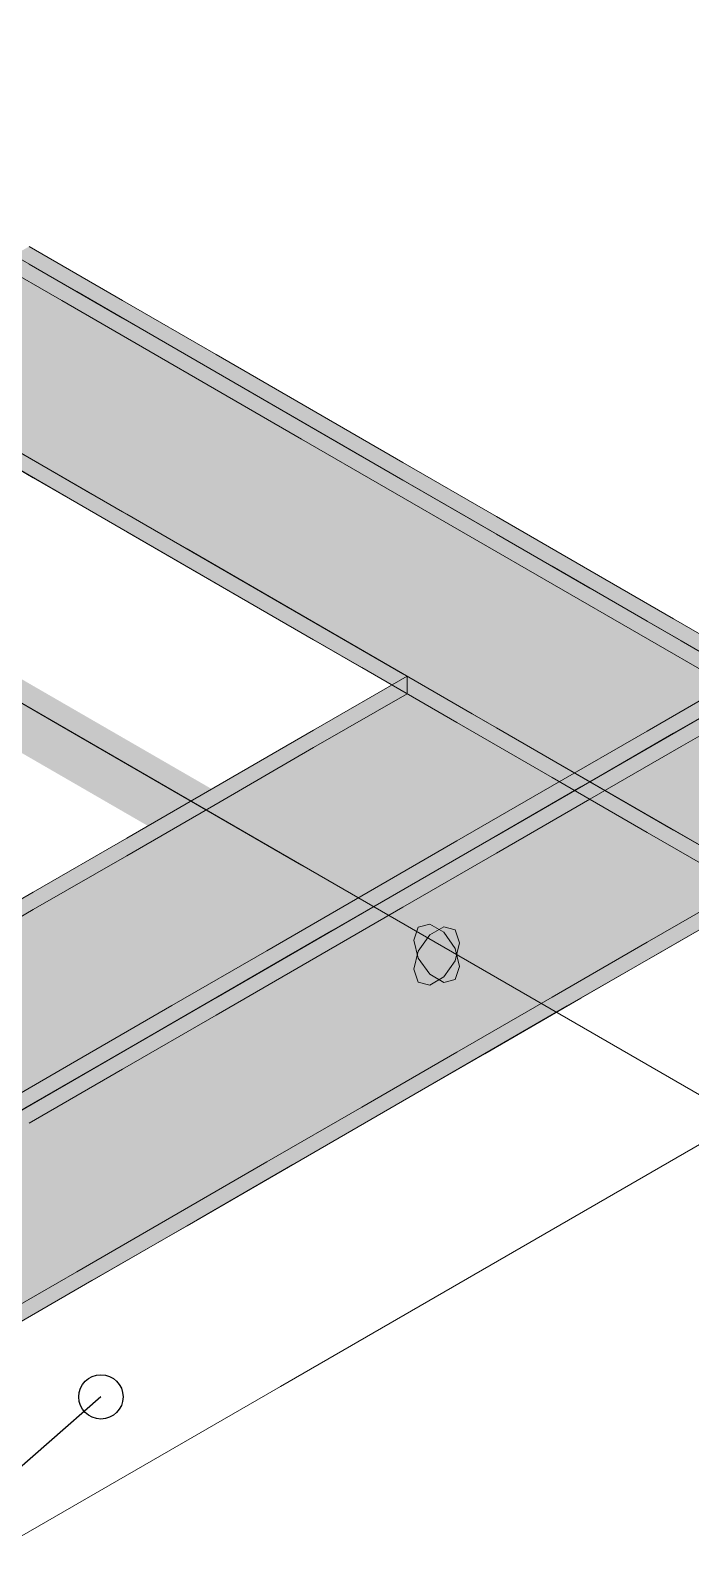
# Model space of a CAD drawing. Header units: metres. Extents: x 349021 to 349543, y 9281040 to 9281959.
# Drawn here: x 349208.185 to 349208.423, y 9281041.775 to 9281042.32 of the extents above; entities that cross this region are included whole.
import ezdxf

# ---------------------------------------------------------------- set-up
doc = ezdxf.new("R2010")
doc.units = ezdxf.units.M
doc.header["$LTSCALE"] = 0.25
doc.layers.add('ISO-3D', color=7, linetype='CONTINUOUS', lineweight=13)
doc.layers.add('ISO-3D-ARISTAS', color=250, linetype='CONTINUOUS', lineweight=13)
doc.layers.add('LLAMADAS-NUM', color=30, linetype='CONTINUOUS', lineweight=25, true_color=0xc05014)

msp = doc.modelspace()

# ---------------------------------------------------------------- linework, layer by layer
at = {"layer": 'ISO-3D', "true_color": 0x262a30}
for points in [[(349208.20157, 9281042.18742), (349208.16726, 9281042.20723), (349208.20157, 9281042.22552), (349208.16726, 9281042.24533)], [(349208.21812, 9281042.21596), (349208.18439, 9281042.23544), (349208.21812, 9281042.22231), (349208.18439, 9281042.24179)], [(349208.21812, 9281042.18104), (349208.18439, 9281042.20051), (349208.21812, 9281042.21596), (349208.18439, 9281042.23544)], [(349208.23589, 9281042.1676), (349208.20157, 9281042.18742), (349208.23589, 9281042.2057), (349208.20157, 9281042.22552)], [(349208.25186, 9281042.19648), (349208.21812, 9281042.21596), (349208.25186, 9281042.20283), (349208.21812, 9281042.22231)], [(349208.25186, 9281042.16156), (349208.21812, 9281042.18104), (349208.25186, 9281042.19648), (349208.21812, 9281042.21596)], [(349208.20157, 9281042.14932), (349208.16726, 9281042.16913), (349208.20157, 9281042.18742), (349208.16726, 9281042.20723)], [(349208.27021, 9281042.14779), (349208.23589, 9281042.1676), (349208.27021, 9281042.18589), (349208.23589, 9281042.2057)], [(349208.2856, 9281042.17701), (349208.25186, 9281042.19648), (349208.2856, 9281042.18336), (349208.25186, 9281042.20283)], [(349208.21812, 9281042.14611), (349208.18439, 9281042.16559), (349208.21812, 9281042.18104), (349208.18439, 9281042.20051)], [(349208.2856, 9281042.14208), (349208.25186, 9281042.16156), (349208.2856, 9281042.17701), (349208.25186, 9281042.19648)], [(349208.23589, 9281042.1295), (349208.20157, 9281042.14932), (349208.23589, 9281042.1676), (349208.20157, 9281042.18742)], [(349208.18587, 9281042.15838), (349208.15213, 9281042.17786), (349208.18587, 9281042.16473), (349208.15213, 9281042.18421)], [(349208.25186, 9281042.12663), (349208.21812, 9281042.14611), (349208.25186, 9281042.16156), (349208.21812, 9281042.18104)], [(349208.30453, 9281042.12798), (349208.27021, 9281042.14779), (349208.30453, 9281042.16608), (349208.27021, 9281042.18589)], [(349208.31933, 9281042.15753), (349208.2856, 9281042.17701), (349208.31933, 9281042.16388), (349208.2856, 9281042.18336)], [(349208.31933, 9281042.1226), (349208.2856, 9281042.14208), (349208.31933, 9281042.15753), (349208.2856, 9281042.17701)], [(349208.2196, 9281042.13891), (349208.18587, 9281042.15838), (349208.2196, 9281042.14526), (349208.18587, 9281042.16473)], [(349208.27021, 9281042.10969), (349208.23589, 9281042.1295), (349208.27021, 9281042.14779), (349208.23589, 9281042.1676)], [(349208.33884, 9281042.10816), (349208.30453, 9281042.12798), (349208.33884, 9281042.14626), (349208.30453, 9281042.16608)], [(349208.2856, 9281042.10716), (349208.25186, 9281042.12663), (349208.2856, 9281042.14208), (349208.25186, 9281042.16156)], [(349208.35307, 9281042.13805), (349208.31933, 9281042.15753), (349208.35307, 9281042.1444), (349208.31933, 9281042.16388)], [(349208.35307, 9281042.10313), (349208.31933, 9281042.1226), (349208.35307, 9281042.13805), (349208.31933, 9281042.15753)], [(349208.25334, 9281042.11943), (349208.2196, 9281042.13891), (349208.25334, 9281042.12578), (349208.2196, 9281042.14526)], [(349208.30453, 9281042.08988), (349208.27021, 9281042.10969), (349208.30453, 9281042.12798), (349208.27021, 9281042.14779)], [(349208.37316, 9281042.08835), (349208.33884, 9281042.10816), (349208.37316, 9281042.12645), (349208.33884, 9281042.14626)], [(349208.3868, 9281042.11857), (349208.35307, 9281042.13805), (349208.3868, 9281042.12492), (349208.35307, 9281042.1444)], [(349208.31933, 9281042.08768), (349208.2856, 9281042.10716), (349208.31933, 9281042.1226), (349208.2856, 9281042.14208)], [(349208.3868, 9281042.08365), (349208.35307, 9281042.10313), (349208.3868, 9281042.11857), (349208.35307, 9281042.13805)], [(349208.33884, 9281042.07006), (349208.30453, 9281042.08988), (349208.33884, 9281042.10816), (349208.30453, 9281042.12798)], [(349208.40748, 9281042.06854), (349208.37316, 9281042.08835), (349208.40748, 9281042.10664), (349208.37316, 9281042.12645)], [(349208.28708, 9281042.09995), (349208.25334, 9281042.11943), (349208.28708, 9281042.1063), (349208.25334, 9281042.12578)], [(349208.35307, 9281042.0682), (349208.31933, 9281042.08768), (349208.35307, 9281042.10313), (349208.31933, 9281042.1226)], [(349208.41705, 9281042.10111), (349208.3868, 9281042.11857), (349208.41705, 9281042.10746), (349208.3868, 9281042.12492)], [(349208.41705, 9281042.06619), (349208.3868, 9281042.08365), (349208.41705, 9281042.10111), (349208.3868, 9281042.11857)], [(349208.32081, 9281042.08047), (349208.28708, 9281042.09995), (349208.32081, 9281042.08682), (349208.28708, 9281042.1063)], [(349208.37316, 9281042.05025), (349208.33884, 9281042.07006), (349208.37316, 9281042.08835), (349208.33884, 9281042.10816)], [(349208.4418, 9281042.04872), (349208.40748, 9281042.06854), (349208.4418, 9281042.08682), (349208.40748, 9281042.10664)], [(349208.4473, 9281042.08365), (349208.41705, 9281042.10111), (349208.4473, 9281042.09), (349208.41705, 9281042.10746)], [(349208.3868, 9281042.04872), (349208.35307, 9281042.0682), (349208.3868, 9281042.08365), (349208.35307, 9281042.10313)], [(349208.4473, 9281042.04872), (349208.41705, 9281042.06619), (349208.4473, 9281042.08365), (349208.41705, 9281042.10111)], [(349208.40748, 9281042.03044), (349208.37316, 9281042.05025), (349208.40748, 9281042.06854), (349208.37316, 9281042.08835)], [(349208.41705, 9281042.03126), (349208.3868, 9281042.04872), (349208.41705, 9281042.06619), (349208.3868, 9281042.08365)], [(349208.4418, 9281042.01062), (349208.40748, 9281042.03044), (349208.4418, 9281042.04872), (349208.40748, 9281042.06854)], [(349208.4473, 9281042.0138), (349208.41705, 9281042.03126), (349208.4473, 9281042.04872), (349208.41705, 9281042.06619)]]:
    msp.add_solid(points, dxfattribs=at)
at = {"layer": 'ISO-3D', "true_color": 0x2b2e35}
for points in [[(349208.21812, 9281042.22231), (349208.21262, 9281042.21914), (349208.18439, 9281042.24179), (349208.17889, 9281042.23861)], [(349208.21262, 9281042.21914), (349208.18238, 9281042.20167), (349208.17889, 9281042.23861), (349208.14864, 9281042.22115)], [(349208.21812, 9281042.21596), (349208.18513, 9281042.19691), (349208.18439, 9281042.23544), (349208.15139, 9281042.21639)], [(349208.24636, 9281042.19966), (349208.21611, 9281042.1822), (349208.21262, 9281042.21914), (349208.18238, 9281042.20167)], [(349208.25186, 9281042.20283), (349208.24636, 9281042.19966), (349208.21812, 9281042.22231), (349208.21262, 9281042.21914)], [(349208.18513, 9281042.19691), (349208.15213, 9281042.17786), (349208.15139, 9281042.21639), (349208.1184, 9281042.19734)], [(349208.25186, 9281042.19648), (349208.21886, 9281042.17743), (349208.21812, 9281042.21596), (349208.18513, 9281042.19691)], [(349208.2856, 9281042.18336), (349208.2801, 9281042.18018), (349208.25186, 9281042.20283), (349208.24636, 9281042.19966)], [(349208.21611, 9281042.1822), (349208.18587, 9281042.16473), (349208.18238, 9281042.20167), (349208.15213, 9281042.18421)], [(349208.2801, 9281042.18018), (349208.24985, 9281042.16272), (349208.24636, 9281042.19966), (349208.21611, 9281042.1822)], [(349208.21886, 9281042.17743), (349208.18587, 9281042.15838), (349208.18513, 9281042.19691), (349208.15213, 9281042.17786)], [(349208.2856, 9281042.17701), (349208.2526, 9281042.15796), (349208.25186, 9281042.19648), (349208.21886, 9281042.17743)], [(349208.24985, 9281042.16272), (349208.2196, 9281042.14526), (349208.21611, 9281042.1822), (349208.18587, 9281042.16473)], [(349208.31933, 9281042.16388), (349208.31383, 9281042.1607), (349208.2856, 9281042.18336), (349208.2801, 9281042.18018)], [(349208.2526, 9281042.15796), (349208.2196, 9281042.13891), (349208.21886, 9281042.17743), (349208.18587, 9281042.15838)], [(349208.31383, 9281042.1607), (349208.28359, 9281042.14324), (349208.2801, 9281042.18018), (349208.24985, 9281042.16272)], [(349208.31933, 9281042.15753), (349208.28634, 9281042.13848), (349208.2856, 9281042.17701), (349208.2526, 9281042.15796)], [(349208.20707, 9281042.15249), (349208.20157, 9281042.14932), (349208.17276, 9281042.17231), (349208.16726, 9281042.16913)], [(349208.28359, 9281042.14324), (349208.25334, 9281042.12578), (349208.24985, 9281042.16272), (349208.2196, 9281042.14526)], [(349208.34757, 9281042.14123), (349208.31732, 9281042.12376), (349208.31383, 9281042.1607), (349208.28359, 9281042.14324)], [(349208.35307, 9281042.1444), (349208.34757, 9281042.14123), (349208.31933, 9281042.16388), (349208.31383, 9281042.1607)], [(349208.28634, 9281042.13848), (349208.25334, 9281042.11943), (349208.2526, 9281042.15796), (349208.2196, 9281042.13891)], [(349208.35307, 9281042.13805), (349208.32007, 9281042.119), (349208.31933, 9281042.15753), (349208.28634, 9281042.13848)], [(349208.24139, 9281042.13268), (349208.23589, 9281042.1295), (349208.20707, 9281042.15249), (349208.20157, 9281042.14932)], [(349208.31732, 9281042.12376), (349208.28708, 9281042.1063), (349208.28359, 9281042.14324), (349208.25334, 9281042.12578)], [(349208.3868, 9281042.12492), (349208.3813, 9281042.12175), (349208.35307, 9281042.1444), (349208.34757, 9281042.14123)], [(349208.32007, 9281042.119), (349208.28708, 9281042.09995), (349208.28634, 9281042.13848), (349208.25334, 9281042.11943)], [(349208.3813, 9281042.12175), (349208.35106, 9281042.10429), (349208.34757, 9281042.14123), (349208.31732, 9281042.12376)], [(349208.3868, 9281042.11857), (349208.35381, 9281042.09952), (349208.35307, 9281042.13805), (349208.32007, 9281042.119)], [(349208.27571, 9281042.11287), (349208.27021, 9281042.10969), (349208.24139, 9281042.13268), (349208.23589, 9281042.1295)], [(349208.35106, 9281042.10429), (349208.32081, 9281042.08682), (349208.31732, 9281042.12376), (349208.28708, 9281042.1063)], [(349208.41155, 9281042.10429), (349208.3813, 9281042.08682), (349208.3813, 9281042.12175), (349208.35106, 9281042.10429)], [(349208.41705, 9281042.10746), (349208.41155, 9281042.10429), (349208.3868, 9281042.12492), (349208.3813, 9281042.12175)], [(349208.35381, 9281042.09952), (349208.32081, 9281042.08047), (349208.32007, 9281042.119), (349208.28708, 9281042.09995)], [(349208.4198, 9281042.09952), (349208.3868, 9281042.08047), (349208.3868, 9281042.11857), (349208.35381, 9281042.09952)], [(349208.31003, 9281042.09305), (349208.30453, 9281042.08988), (349208.27571, 9281042.11287), (349208.27021, 9281042.10969)], [(349208.4473, 9281042.09), (349208.4418, 9281042.08682), (349208.41705, 9281042.10746), (349208.41155, 9281042.10429)], [(349208.3813, 9281042.08682), (349208.35106, 9281042.06936), (349208.35106, 9281042.10429), (349208.32081, 9281042.08682)], [(349208.3868, 9281042.08047), (349208.35381, 9281042.06142), (349208.35381, 9281042.09952), (349208.32081, 9281042.08047)], [(349208.4418, 9281042.08682), (349208.41155, 9281042.06936), (349208.41155, 9281042.10429), (349208.3813, 9281042.08682)], [(349208.45279, 9281042.08047), (349208.4198, 9281042.06142), (349208.4198, 9281042.09952), (349208.3868, 9281042.08047)], [(349208.34434, 9281042.07324), (349208.33884, 9281042.07006), (349208.31003, 9281042.09305), (349208.30453, 9281042.08988)], [(349208.35106, 9281042.06936), (349208.31732, 9281042.04989), (349208.32081, 9281042.08682), (349208.28708, 9281042.06735)], [(349208.41155, 9281042.06936), (349208.3813, 9281042.0519), (349208.3813, 9281042.08682), (349208.35106, 9281042.06936)], [(349208.4473, 9281042.08365), (349208.41705, 9281042.06619), (349208.4418, 9281042.08682), (349208.41155, 9281042.06936)], [(349208.35381, 9281042.06142), (349208.32007, 9281042.04195), (349208.32081, 9281042.08047), (349208.28708, 9281042.061)], [(349208.4198, 9281042.06142), (349208.3868, 9281042.04237), (349208.3868, 9281042.08047), (349208.35381, 9281042.06142)], [(349208.37866, 9281042.05343), (349208.37316, 9281042.05025), (349208.34434, 9281042.07324), (349208.33884, 9281042.07006)], [(349208.31732, 9281042.04989), (349208.28359, 9281042.03041), (349208.28708, 9281042.06735), (349208.25334, 9281042.04787)], [(349208.3813, 9281042.0519), (349208.34757, 9281042.03242), (349208.35106, 9281042.06936), (349208.31732, 9281042.04989)], [(349208.41705, 9281042.06619), (349208.3868, 9281042.04872), (349208.41155, 9281042.06936), (349208.3813, 9281042.0519)], [(349208.32007, 9281042.04195), (349208.28634, 9281042.02247), (349208.28708, 9281042.061), (349208.25334, 9281042.04152)], [(349208.3868, 9281042.04237), (349208.35307, 9281042.0229), (349208.35381, 9281042.06142), (349208.32007, 9281042.04195)], [(349208.3868, 9281042.04872), (349208.35307, 9281042.02925), (349208.3813, 9281042.0519), (349208.34757, 9281042.03242)], [(349208.41298, 9281042.03361), (349208.40748, 9281042.03044), (349208.37866, 9281042.05343), (349208.37316, 9281042.05025)], [(349208.28359, 9281042.03041), (349208.24985, 9281042.01093), (349208.25334, 9281042.04787), (349208.2196, 9281042.02839)], [(349208.34757, 9281042.03242), (349208.31383, 9281042.01295), (349208.31732, 9281042.04989), (349208.28359, 9281042.03041)], [(349208.28634, 9281042.02247), (349208.2526, 9281042.00299), (349208.25334, 9281042.04152), (349208.2196, 9281042.02204)], [(349208.35307, 9281042.0229), (349208.31933, 9281042.00342), (349208.32007, 9281042.04195), (349208.28634, 9281042.02247)], [(349208.24985, 9281042.01093), (349208.21611, 9281041.99145), (349208.2196, 9281042.02839), (349208.18587, 9281042.00892)], [(349208.31383, 9281042.01295), (349208.2801, 9281041.99347), (349208.28359, 9281042.03041), (349208.24985, 9281042.01093)], [(349208.35307, 9281042.02925), (349208.31933, 9281042.00977), (349208.34757, 9281042.03242), (349208.31383, 9281042.01295)], [(349208.4473, 9281042.0138), (349208.4418, 9281042.01062), (349208.41298, 9281042.03361), (349208.40748, 9281042.03044)], [(349208.2526, 9281042.00299), (349208.21886, 9281041.98352), (349208.2196, 9281042.02204), (349208.18587, 9281042.00257)], [(349208.31933, 9281042.00342), (349208.2856, 9281041.98394), (349208.28634, 9281042.02247), (349208.2526, 9281042.00299)], [(349208.31933, 9281042.00977), (349208.2856, 9281041.99029), (349208.31383, 9281042.01295), (349208.2801, 9281041.99347)], [(349208.21611, 9281041.99145), (349208.18238, 9281041.97198), (349208.18587, 9281042.00892), (349208.15213, 9281041.98944)], [(349208.2801, 9281041.99347), (349208.24636, 9281041.97399), (349208.24985, 9281042.01093), (349208.21611, 9281041.99145)], [(349208.4473, 9281042.00745), (349208.41298, 9281041.98764), (349208.4418, 9281042.01062), (349208.40748, 9281041.99081)], [(349208.21886, 9281041.98352), (349208.18513, 9281041.96404), (349208.18587, 9281042.00257), (349208.15213, 9281041.98309)], [(349208.2856, 9281041.98394), (349208.25186, 9281041.96447), (349208.2526, 9281042.00299), (349208.21886, 9281041.98352)], [(349208.24636, 9281041.97399), (349208.21262, 9281041.95451), (349208.21611, 9281041.99145), (349208.18238, 9281041.97198)], [(349208.2856, 9281041.99029), (349208.25186, 9281041.97082), (349208.2801, 9281041.99347), (349208.24636, 9281041.97399)], [(349208.41298, 9281041.98764), (349208.37866, 9281041.96782), (349208.40748, 9281041.99081), (349208.37316, 9281041.971)], [(349208.18513, 9281041.96404), (349208.15139, 9281041.94456), (349208.15213, 9281041.98309), (349208.1184, 9281041.96361)], [(349208.25186, 9281041.96447), (349208.21812, 9281041.94499), (349208.21886, 9281041.98352), (349208.18513, 9281041.96404)], [(349208.25186, 9281041.97082), (349208.21812, 9281041.95134), (349208.24636, 9281041.97399), (349208.21262, 9281041.95451)], [(349208.21262, 9281041.95451), (349208.17889, 9281041.93504), (349208.18238, 9281041.97198), (349208.14864, 9281041.9525)], [(349208.37866, 9281041.96782), (349208.34434, 9281041.94801), (349208.37316, 9281041.971), (349208.33884, 9281041.95119)], [(349208.21812, 9281041.94499), (349208.18439, 9281041.92551), (349208.18513, 9281041.96404), (349208.15139, 9281041.94456)], [(349208.21812, 9281041.95134), (349208.18439, 9281041.93186), (349208.21262, 9281041.95451), (349208.17889, 9281041.93504)], [(349208.34434, 9281041.94801), (349208.31003, 9281041.9282), (349208.33884, 9281041.95119), (349208.30453, 9281041.93137)], [(349208.31003, 9281041.9282), (349208.27571, 9281041.90838), (349208.30453, 9281041.93137), (349208.27021, 9281041.91156)], [(349208.27571, 9281041.90838), (349208.24139, 9281041.88857), (349208.27021, 9281041.91156), (349208.23589, 9281041.89175)], [(349208.24139, 9281041.88857), (349208.20707, 9281041.86876), (349208.23589, 9281041.89175), (349208.20157, 9281041.87193)], [(349208.20707, 9281041.86876), (349208.17276, 9281041.84894), (349208.20157, 9281041.87193), (349208.16726, 9281041.85212)]]:
    msp.add_solid(points, dxfattribs=at)
at = {"layer": 'ISO-3D', "true_color": 0x865538}
for points in [[(349208.2464, 9281042.04115), (349208.24227, 9281042.03531), (349208.16379, 9281042.08885), (349208.15967, 9281042.08301)], [(349208.25149, 9281042.02598), (349208.25562, 9281042.03182), (349208.16889, 9281042.07367), (349208.17301, 9281042.07951)], [(349208.329, 9281041.99346), (349208.32488, 9281041.98762), (349208.2464, 9281042.04115), (349208.24227, 9281042.03531)], [(349208.3341, 9281041.97829), (349208.33822, 9281041.98413), (349208.25149, 9281042.02598), (349208.25562, 9281042.03182)]]:
    msp.add_solid(points, dxfattribs=at)
at = {"layer": 'ISO-3D', "true_color": 0x7c4f34}
for points in [[(349208.25149, 9281042.0441), (349208.2464, 9281042.04115), (349208.16889, 9281042.09179), (349208.16379, 9281042.08885)], [(349208.2464, 9281042.02304), (349208.25149, 9281042.02598), (349208.16379, 9281042.07073), (349208.16889, 9281042.07367)], [(349208.3341, 9281041.99641), (349208.329, 9281041.99346), (349208.25149, 9281042.0441), (349208.2464, 9281042.04115)], [(349208.329, 9281041.97534), (349208.3341, 9281041.97829), (349208.2464, 9281042.02304), (349208.25149, 9281042.02598)], [(349208.329, 9281041.99736), (349208.3341, 9281041.99441), (349208.2464, 9281041.94966), (349208.25149, 9281041.94672)], [(349208.3341, 9281041.97629), (349208.329, 9281041.97924), (349208.25149, 9281041.9286), (349208.2464, 9281041.93155)], [(349208.2464, 9281041.94966), (349208.25149, 9281041.94672), (349208.16379, 9281041.90197), (349208.16889, 9281041.89903)], [(349208.25149, 9281041.9286), (349208.2464, 9281041.93155), (349208.16889, 9281041.88091), (349208.16379, 9281041.88385)]]:
    msp.add_solid(points, dxfattribs=at)
at = {"layer": 'ISO-3D', "true_color": 0x603d28}
for points in [[(349208.25562, 9281042.04302), (349208.25149, 9281042.0441), (349208.17301, 9281042.09071), (349208.16889, 9281042.09179)], [(349208.25719, 9281042.03833), (349208.25562, 9281042.04302), (349208.17459, 9281042.08602), (349208.17301, 9281042.09071)], [(349208.2407, 9281042.0288), (349208.24227, 9281042.02412), (349208.15809, 9281042.0765), (349208.15967, 9281042.07181)], [(349208.24227, 9281042.02412), (349208.2464, 9281042.02304), (349208.15967, 9281042.07181), (349208.16379, 9281042.07073)], [(349208.33822, 9281041.99533), (349208.3341, 9281041.99641), (349208.25562, 9281042.04302), (349208.25149, 9281042.0441)], [(349208.3398, 9281041.99064), (349208.33822, 9281041.99533), (349208.25719, 9281042.03833), (349208.25562, 9281042.04302)], [(349208.3233, 9281041.98111), (349208.32488, 9281041.97642), (349208.2407, 9281042.0288), (349208.24227, 9281042.02412)], [(349208.32488, 9281041.97642), (349208.329, 9281041.97534), (349208.24227, 9281042.02412), (349208.2464, 9281042.02304)]]:
    msp.add_solid(points, dxfattribs=at)
at = {"layer": 'ISO-3D', "true_color": 0x7b4f34}
for points in [[(349208.24227, 9281042.03531), (349208.2407, 9281042.0288), (349208.15967, 9281042.08301), (349208.15809, 9281042.0765)], [(349208.25562, 9281042.03182), (349208.25719, 9281042.03833), (349208.17301, 9281042.07951), (349208.17459, 9281042.08602)], [(349208.32488, 9281041.98762), (349208.3233, 9281041.98111), (349208.24227, 9281042.03531), (349208.2407, 9281042.0288)], [(349208.33822, 9281041.98413), (349208.3398, 9281041.99064), (349208.25562, 9281042.03182), (349208.25719, 9281042.03833)]]:
    msp.add_solid(points, dxfattribs=at)
at = {"layer": 'ISO-3D', "true_color": 0x22252b}
for points in [[(349208.32081, 9281042.08047), (349208.28708, 9281042.061), (349208.32081, 9281042.08682), (349208.28708, 9281042.06735)], [(349208.4418, 9281042.04872), (349208.40748, 9281042.02891), (349208.4418, 9281042.08682), (349208.40748, 9281042.06701)], [(349208.45279, 9281042.08047), (349208.41815, 9281042.06047), (349208.45279, 9281042.08682), (349208.41815, 9281042.06682)], [(349208.45279, 9281042.04555), (349208.41815, 9281042.02555), (349208.45279, 9281042.08047), (349208.41815, 9281042.06047)], [(349208.28708, 9281042.061), (349208.25334, 9281042.04152), (349208.28708, 9281042.06735), (349208.25334, 9281042.04787)], [(349208.40748, 9281042.02891), (349208.37316, 9281042.0091), (349208.40748, 9281042.06701), (349208.37316, 9281042.0472)], [(349208.41815, 9281042.06047), (349208.38351, 9281042.04047), (349208.41815, 9281042.06682), (349208.38351, 9281042.04682)], [(349208.41815, 9281042.02555), (349208.38351, 9281042.00555), (349208.41815, 9281042.06047), (349208.38351, 9281042.04047)], [(349208.25334, 9281042.04152), (349208.2196, 9281042.02204), (349208.25334, 9281042.04787), (349208.2196, 9281042.02839)], [(349208.37316, 9281042.0091), (349208.33884, 9281041.98929), (349208.37316, 9281042.0472), (349208.33884, 9281042.02739)], [(349208.38351, 9281042.04047), (349208.34887, 9281042.02047), (349208.38351, 9281042.04682), (349208.34887, 9281042.02682)], [(349208.4418, 9281042.01062), (349208.40748, 9281041.99081), (349208.4418, 9281042.04872), (349208.40748, 9281042.02891)], [(349208.45279, 9281042.01062), (349208.41815, 9281041.99062), (349208.45279, 9281042.04555), (349208.41815, 9281042.02555)], [(349208.38351, 9281042.00555), (349208.34887, 9281041.98555), (349208.38351, 9281042.04047), (349208.34887, 9281042.02047)], [(349208.2196, 9281042.02204), (349208.18587, 9281042.00257), (349208.2196, 9281042.02839), (349208.18587, 9281042.00892)], [(349208.40748, 9281041.99081), (349208.37316, 9281041.971), (349208.40748, 9281042.02891), (349208.37316, 9281042.0091)], [(349208.33884, 9281041.98929), (349208.30453, 9281041.96947), (349208.33884, 9281042.02739), (349208.30453, 9281042.00757)], [(349208.34887, 9281042.02047), (349208.31423, 9281042.00047), (349208.34887, 9281042.02682), (349208.31423, 9281042.00682)], [(349208.41815, 9281041.99062), (349208.38351, 9281041.97062), (349208.41815, 9281042.02555), (349208.38351, 9281042.00555)], [(349208.34887, 9281041.98555), (349208.31423, 9281041.96555), (349208.34887, 9281042.02047), (349208.31423, 9281042.00047)], [(349208.18587, 9281042.00257), (349208.15213, 9281041.98309), (349208.18587, 9281042.00892), (349208.15213, 9281041.98944)], [(349208.30453, 9281041.96947), (349208.27021, 9281041.94966), (349208.30453, 9281042.00757), (349208.27021, 9281041.98776)], [(349208.31423, 9281042.00047), (349208.27959, 9281041.98047), (349208.31423, 9281042.00682), (349208.27959, 9281041.98682)], [(349208.37316, 9281041.971), (349208.33884, 9281041.95119), (349208.37316, 9281042.0091), (349208.33884, 9281041.98929)], [(349208.38351, 9281041.97062), (349208.34887, 9281041.95062), (349208.38351, 9281042.00555), (349208.34887, 9281041.98555)], [(349208.31423, 9281041.96555), (349208.27959, 9281041.94555), (349208.31423, 9281042.00047), (349208.27959, 9281041.98047)], [(349208.27021, 9281041.94966), (349208.23589, 9281041.92985), (349208.27021, 9281041.98776), (349208.23589, 9281041.96795)], [(349208.27959, 9281041.98047), (349208.24495, 9281041.96047), (349208.27959, 9281041.98682), (349208.24495, 9281041.96682)], [(349208.33884, 9281041.95119), (349208.30453, 9281041.93137), (349208.33884, 9281041.98929), (349208.30453, 9281041.96947)], [(349208.34887, 9281041.95062), (349208.31423, 9281041.93062), (349208.34887, 9281041.98555), (349208.31423, 9281041.96555)], [(349208.27959, 9281041.94555), (349208.24495, 9281041.92555), (349208.27959, 9281041.98047), (349208.24495, 9281041.96047)], [(349208.30453, 9281041.93137), (349208.27021, 9281041.91156), (349208.30453, 9281041.96947), (349208.27021, 9281041.94966)], [(349208.23589, 9281041.92985), (349208.20157, 9281041.91003), (349208.23589, 9281041.96795), (349208.20157, 9281041.94813)], [(349208.24495, 9281041.96047), (349208.21031, 9281041.94047), (349208.24495, 9281041.96682), (349208.21031, 9281041.94682)], [(349208.31423, 9281041.93062), (349208.27959, 9281041.91062), (349208.31423, 9281041.96555), (349208.27959, 9281041.94555)], [(349208.24495, 9281041.92555), (349208.21031, 9281041.90555), (349208.24495, 9281041.96047), (349208.21031, 9281041.94047)], [(349208.20157, 9281041.91003), (349208.16726, 9281041.89022), (349208.20157, 9281041.94813), (349208.16726, 9281041.92832)], [(349208.21031, 9281041.94047), (349208.17567, 9281041.92047), (349208.21031, 9281041.94682), (349208.17567, 9281041.92682)], [(349208.27021, 9281041.91156), (349208.23589, 9281041.89175), (349208.27021, 9281041.94966), (349208.23589, 9281041.92985)], [(349208.27959, 9281041.91062), (349208.24495, 9281041.89062), (349208.27959, 9281041.94555), (349208.24495, 9281041.92555)], [(349208.21031, 9281041.90555), (349208.17567, 9281041.88555), (349208.21031, 9281041.94047), (349208.17567, 9281041.92047)], [(349208.23589, 9281041.89175), (349208.20157, 9281041.87193), (349208.23589, 9281041.92985), (349208.20157, 9281041.91003)], [(349208.24495, 9281041.89062), (349208.21031, 9281041.87062), (349208.24495, 9281041.92555), (349208.21031, 9281041.90555)], [(349208.20157, 9281041.87193), (349208.16726, 9281041.85212), (349208.20157, 9281041.91003), (349208.16726, 9281041.89022)], [(349208.21031, 9281041.87062), (349208.17567, 9281041.85062), (349208.21031, 9281041.90555), (349208.17567, 9281041.88555)]]:
    msp.add_solid(points, dxfattribs=at)
at = {"layer": 'ISO-3D', "true_color": 0x553624}
for points in [[(349208.3233, 9281041.99159), (349208.32488, 9281041.99628), (349208.2407, 9281041.9439), (349208.24227, 9281041.94858)], [(349208.3398, 9281041.98206), (349208.33822, 9281041.97737), (349208.25719, 9281041.93437), (349208.25562, 9281041.92968)], [(349208.2407, 9281041.9439), (349208.24227, 9281041.94858), (349208.15809, 9281041.8962), (349208.15967, 9281041.90089)], [(349208.25719, 9281041.93437), (349208.25562, 9281041.92968), (349208.17459, 9281041.88668), (349208.17301, 9281041.88199)]]:
    msp.add_solid(points, dxfattribs=at)
at = {"layer": 'ISO-3D', "true_color": 0x67422b}
for points in [[(349208.32488, 9281041.99628), (349208.329, 9281041.99736), (349208.24227, 9281041.94858), (349208.2464, 9281041.94966)], [(349208.33822, 9281041.97737), (349208.3341, 9281041.97629), (349208.25562, 9281041.92968), (349208.25149, 9281041.9286)], [(349208.24227, 9281041.94858), (349208.2464, 9281041.94966), (349208.15967, 9281041.90089), (349208.16379, 9281041.90197)], [(349208.25562, 9281041.92968), (349208.25149, 9281041.9286), (349208.17301, 9281041.88199), (349208.16889, 9281041.88091)]]:
    msp.add_solid(points, dxfattribs=at)
at = {"layer": 'ISO-3D', "true_color": 0x6f472f}
for points in [[(349208.33155, 9281041.98682), (349208.3233, 9281041.99159), (349208.32488, 9281041.99628)], [(349208.33155, 9281041.98682), (349208.32488, 9281041.99628), (349208.329, 9281041.99736)], [(349208.33155, 9281041.98682), (349208.329, 9281041.99736), (349208.3341, 9281041.99441)], [(349208.33155, 9281041.98682), (349208.32488, 9281041.98508), (349208.3233, 9281041.99159)], [(349208.33155, 9281041.98682), (349208.3341, 9281041.99441), (349208.33822, 9281041.98857)], [(349208.33155, 9281041.98682), (349208.329, 9281041.97924), (349208.32488, 9281041.98508)], [(349208.33155, 9281041.98682), (349208.3341, 9281041.97629), (349208.329, 9281041.97924)], [(349208.33155, 9281041.98682), (349208.33822, 9281041.98857), (349208.3398, 9281041.98206)], [(349208.33155, 9281041.98682), (349208.33822, 9281041.97737), (349208.3341, 9281041.97629)], [(349208.33155, 9281041.98682), (349208.3398, 9281041.98206), (349208.33822, 9281041.97737)]]:
    msp.add_solid(points, dxfattribs=at)
at = {"layer": 'ISO-3D', "true_color": 0x643f2a}
for points in [[(349208.33155, 9281041.98587), (349208.3341, 9281041.99641), (349208.329, 9281041.99346)], [(349208.33155, 9281041.98587), (349208.33822, 9281041.99533), (349208.3341, 9281041.99641)], [(349208.33155, 9281041.98587), (349208.329, 9281041.99346), (349208.32488, 9281041.98762)], [(349208.33155, 9281041.98587), (349208.3398, 9281041.99064), (349208.33822, 9281041.99533)], [(349208.33155, 9281041.98587), (349208.33822, 9281041.98413), (349208.3398, 9281041.99064)], [(349208.33155, 9281041.98587), (349208.32488, 9281041.98762), (349208.3233, 9281041.98111)], [(349208.33155, 9281041.98587), (349208.3233, 9281041.98111), (349208.32488, 9281041.97642)], [(349208.33155, 9281041.98587), (349208.32488, 9281041.97642), (349208.329, 9281041.97534)], [(349208.33155, 9281041.98587), (349208.329, 9281041.97534), (349208.3341, 9281041.97829)], [(349208.33155, 9281041.98587), (349208.3341, 9281041.97829), (349208.33822, 9281041.98413)]]:
    msp.add_solid(points, dxfattribs=at)
at = {"layer": 'ISO-3D', "true_color": 0x70472f}
for points in [[(349208.32488, 9281041.98508), (349208.3233, 9281041.99159), (349208.24227, 9281041.93739), (349208.2407, 9281041.9439)], [(349208.33822, 9281041.98857), (349208.3398, 9281041.98206), (349208.25562, 9281041.94088), (349208.25719, 9281041.93437)], [(349208.24227, 9281041.93739), (349208.2407, 9281041.9439), (349208.15967, 9281041.88969), (349208.15809, 9281041.8962)], [(349208.25562, 9281041.94088), (349208.25719, 9281041.93437), (349208.17301, 9281041.89319), (349208.17459, 9281041.88668)]]:
    msp.add_solid(points, dxfattribs=at)
at = {"layer": 'ISO-3D', "true_color": 0x7f5135}
for points in [[(349208.3341, 9281041.99441), (349208.33822, 9281041.98857), (349208.25149, 9281041.94672), (349208.25562, 9281041.94088)], [(349208.329, 9281041.97924), (349208.32488, 9281041.98508), (349208.2464, 9281041.93155), (349208.24227, 9281041.93739)], [(349208.25149, 9281041.94672), (349208.25562, 9281041.94088), (349208.16889, 9281041.89903), (349208.17301, 9281041.89319)], [(349208.2464, 9281041.93155), (349208.24227, 9281041.93739), (349208.16379, 9281041.88385), (349208.15967, 9281041.88969)]]:
    msp.add_solid(points, dxfattribs=at)
at = {"layer": 'ISO-3D-ARISTAS', "color": 250}
for p, q in [((349208.02727, 9281042.3198), (349208.19615, 9281042.2223)), ((349208.02727, 9281042.3198), (349208.19615, 9281042.2223)), ((349208.16726, 9281042.24533), (349208.20157, 9281042.22552)), ((349208.18439, 9281042.24179), (349208.21812, 9281042.22231)), ((349208.18439, 9281042.24179), (349208.21812, 9281042.22231)), ((349208.18439, 9281042.23544), (349208.21812, 9281042.21596)), ((349208.20157, 9281042.22552), (349208.23589, 9281042.2057)), ((349208.19615, 9281042.2223), (349208.28275, 9281042.1723)), ((349208.19615, 9281042.2223), (349208.28275, 9281042.1723)), ((349208.21812, 9281042.22231), (349208.25186, 9281042.20283)), ((349208.21812, 9281042.22231), (349208.25186, 9281042.20283)), ((349208.21812, 9281042.21596), (349208.25186, 9281042.19648)), ((349208.23589, 9281042.2057), (349208.27021, 9281042.18589)), ((349208.25186, 9281042.20283), (349208.2856, 9281042.18336)), ((349208.25186, 9281042.20283), (349208.2856, 9281042.18336)), ((349208.25186, 9281042.19648), (349208.2856, 9281042.17701)), ((349208.18587, 9281042.16473), (349208.15213, 9281042.18421)), ((349208.15213, 9281042.18421), (349208.18587, 9281042.16473)), ((349208.27021, 9281042.18589), (349208.30453, 9281042.16608)), ((349208.2856, 9281042.18336), (349208.31933, 9281042.16388)), ((349208.2856, 9281042.18336), (349208.31933, 9281042.16388)), ((349208.18587, 9281042.15838), (349208.15213, 9281042.17786)), ((349208.18587, 9281042.15838), (349208.15213, 9281042.17786)), ((349208.2856, 9281042.17701), (349208.31933, 9281042.15753)), ((349208.17276, 9281042.17231), (349208.20707, 9281042.15249)), ((349208.28275, 9281042.1723), (349208.4418, 9281042.08047)), ((349208.28275, 9281042.1723), (349208.4418, 9281042.08047)), ((349208.19615, 9281042.06865), (349208.02727, 9281042.16615)), ((349208.20157, 9281042.14932), (349208.16726, 9281042.16913)), ((349208.20157, 9281042.14932), (349208.16726, 9281042.16913)), ((349208.21812, 9281042.14611), (349208.18439, 9281042.16559)), ((349208.2196, 9281042.14526), (349208.18587, 9281042.16473)), ((349208.18587, 9281042.16473), (349208.2196, 9281042.14526)), ((349208.30453, 9281042.16608), (349208.33884, 9281042.14626)), ((349208.31933, 9281042.16388), (349208.35307, 9281042.1444)), ((349208.31933, 9281042.16388), (349208.35307, 9281042.1444)), ((349208.2196, 9281042.13891), (349208.18587, 9281042.15838)), ((349208.2196, 9281042.13891), (349208.18587, 9281042.15838)), ((349208.31933, 9281042.15753), (349208.35307, 9281042.13805)), ((349208.23589, 9281042.1295), (349208.20157, 9281042.14932)), ((349208.23589, 9281042.1295), (349208.20157, 9281042.14932)), ((349208.20707, 9281042.15249), (349208.24139, 9281042.13268)), ((349208.25186, 9281042.12663), (349208.21812, 9281042.14611)), ((349208.25334, 9281042.12578), (349208.2196, 9281042.14526)), ((349208.2196, 9281042.14526), (349208.25334, 9281042.12578)), ((349208.33884, 9281042.14626), (349208.37316, 9281042.12645)), ((349208.35307, 9281042.1444), (349208.3868, 9281042.12492)), ((349208.35307, 9281042.1444), (349208.3868, 9281042.12492)), ((349208.25334, 9281042.11943), (349208.2196, 9281042.13891)), ((349208.25334, 9281042.11943), (349208.2196, 9281042.13891)), ((349208.35307, 9281042.13805), (349208.3868, 9281042.11857)), ((349208.24139, 9281042.13268), (349208.27571, 9281042.11287)), ((349208.27021, 9281042.10969), (349208.23589, 9281042.1295)), ((349208.27021, 9281042.10969), (349208.23589, 9281042.1295)), ((349208.2856, 9281042.10716), (349208.25186, 9281042.12663)), ((349208.37316, 9281042.12645), (349208.40748, 9281042.10664)), ((349208.28708, 9281042.1063), (349208.25334, 9281042.12578)), ((349208.25334, 9281042.12578), (349208.28708, 9281042.1063)), ((349208.3868, 9281042.12492), (349208.41705, 9281042.10746)), ((349208.3868, 9281042.12492), (349208.41705, 9281042.10746)), ((349208.10843, 9281042.1193), (349208.27511, 9281042.02306)), ((349208.28708, 9281042.09995), (349208.25334, 9281042.11943)), ((349208.28708, 9281042.09995), (349208.25334, 9281042.11943)), ((349208.3868, 9281042.11857), (349208.4198, 9281042.09952)), ((349208.27571, 9281042.11287), (349208.31003, 9281042.09305)), ((349208.30453, 9281042.08988), (349208.27021, 9281042.10969)), ((349208.30453, 9281042.08988), (349208.27021, 9281042.10969)), ((349208.31933, 9281042.08768), (349208.2856, 9281042.10716)), ((349208.32081, 9281042.08682), (349208.28708, 9281042.1063)), ((349208.28708, 9281042.1063), (349208.32081, 9281042.08682)), ((349208.40748, 9281042.10664), (349208.4418, 9281042.08682)), ((349208.41705, 9281042.10746), (349208.4473, 9281042.09)), ((349208.41705, 9281042.10746), (349208.4473, 9281042.09)), ((349208.32081, 9281042.08047), (349208.28708, 9281042.09995)), ((349208.32081, 9281042.08047), (349208.28708, 9281042.09995)), ((349208.4198, 9281042.09952), (349208.45279, 9281042.08047)), ((349208.33884, 9281042.07006), (349208.30453, 9281042.08988)), ((349208.33884, 9281042.07006), (349208.30453, 9281042.08988)), ((349208.31003, 9281042.09305), (349208.34434, 9281042.07324)), ((349208.28708, 9281042.06735), (349208.32081, 9281042.08682)), ((349208.28708, 9281042.06735), (349208.32081, 9281042.08682)), ((349208.35307, 9281042.0682), (349208.31933, 9281042.08768)), ((349208.32081, 9281042.08682), (349208.32081, 9281042.08047)), ((349208.32081, 9281042.08682), (349208.32081, 9281042.08047)), ((349208.40748, 9281042.06701), (349208.4418, 9281042.08682)), ((349208.4473, 9281042.08365), (349208.41705, 9281042.06619)), ((349208.41815, 9281042.06682), (349208.45279, 9281042.08682)), ((349208.27511, 9281041.98424), (349208.4418, 9281042.08047)), ((349208.32081, 9281042.08047), (349208.28708, 9281042.061)), ((349208.28708, 9281042.061), (349208.32081, 9281042.08047)), ((349208.4418, 9281042.08047), (349208.29352, 9281041.99487)), ((349208.45279, 9281042.08047), (349208.4198, 9281042.06142)), ((349208.34434, 9281042.07324), (349208.37866, 9281042.05343)), ((349208.28275, 9281042.01865), (349208.19615, 9281042.06865)), ((349208.25334, 9281042.04787), (349208.28708, 9281042.06735)), ((349208.25334, 9281042.04787), (349208.28708, 9281042.06735)), ((349208.37316, 9281042.05025), (349208.33884, 9281042.07006)), ((349208.37316, 9281042.05025), (349208.33884, 9281042.07006)), ((349208.3868, 9281042.04872), (349208.35307, 9281042.0682)), ((349208.37316, 9281042.0472), (349208.40748, 9281042.06701)), ((349208.38351, 9281042.04682), (349208.41815, 9281042.06682)), ((349208.28708, 9281042.061), (349208.25334, 9281042.04152)), ((349208.25334, 9281042.04152), (349208.28708, 9281042.061)), ((349208.41705, 9281042.06619), (349208.3868, 9281042.04872)), ((349208.4198, 9281042.06142), (349208.3868, 9281042.04237)), ((349208.40748, 9281042.03044), (349208.37316, 9281042.05025)), ((349208.40748, 9281042.03044), (349208.37316, 9281042.05025)), ((349208.37866, 9281042.05343), (349208.41298, 9281042.03361)), ((349208.2196, 9281042.02839), (349208.25334, 9281042.04787)), ((349208.2196, 9281042.02839), (349208.25334, 9281042.04787)), ((349208.33884, 9281042.02739), (349208.37316, 9281042.0472)), ((349208.34887, 9281042.02682), (349208.38351, 9281042.04682)), ((349208.3868, 9281042.04872), (349208.35307, 9281042.02925)), ((349208.41705, 9281042.03126), (349208.3868, 9281042.04872)), ((349208.25334, 9281042.04152), (349208.2196, 9281042.02204)), ((349208.2196, 9281042.02204), (349208.25334, 9281042.04152)), ((349208.3868, 9281042.04237), (349208.35307, 9281042.0229)), ((349208.18587, 9281042.00892), (349208.2196, 9281042.02839)), ((349208.18587, 9281042.00892), (349208.2196, 9281042.02839)), ((349208.35307, 9281042.02925), (349208.31933, 9281042.00977)), ((349208.4418, 9281042.01062), (349208.40748, 9281042.03044)), ((349208.4418, 9281042.01062), (349208.40748, 9281042.03044)), ((349208.41298, 9281042.03361), (349208.4473, 9281042.0138)), ((349208.4473, 9281042.0138), (349208.41705, 9281042.03126)), ((349208.27511, 9281042.02306), (349208.4418, 9281041.92682)), ((349208.30453, 9281042.00757), (349208.33884, 9281042.02739)), ((349208.31423, 9281042.00682), (349208.34887, 9281042.02682)), ((349208.35307, 9281042.0229), (349208.31933, 9281042.00342)), ((349208.2196, 9281042.02204), (349208.18587, 9281042.00257)), ((349208.18587, 9281042.00257), (349208.2196, 9281042.02204)), ((349208.4418, 9281041.92682), (349208.28275, 9281042.01865)), ((349208.15213, 9281041.98944), (349208.18587, 9281042.00892)), ((349208.15213, 9281041.98944), (349208.18587, 9281042.00892)), ((349208.27021, 9281041.98776), (349208.30453, 9281042.00757)), ((349208.27959, 9281041.98682), (349208.31423, 9281042.00682)), ((349208.31933, 9281042.00977), (349208.2856, 9281041.99029)), ((349208.40748, 9281041.99081), (349208.4418, 9281042.01062)), ((349208.4418, 9281042.01062), (349208.40748, 9281041.99081)), ((349208.4473, 9281042.00745), (349208.41298, 9281041.98764)), ((349208.45279, 9281042.01062), (349208.41815, 9281041.99062)), ((349208.18587, 9281042.00257), (349208.15213, 9281041.98309)), ((349208.15213, 9281041.98309), (349208.18587, 9281042.00257)), ((349208.31933, 9281042.00342), (349208.2856, 9281041.98394)), ((349208.3233, 9281041.99159), (349208.32488, 9281041.99628)), ((349208.3233, 9281041.99159), (349208.32488, 9281041.99628)), ((349208.32488, 9281041.99628), (349208.329, 9281041.99736)), ((349208.32488, 9281041.99628), (349208.329, 9281041.99736)), ((349208.329, 9281041.99736), (349208.3341, 9281041.99441)), ((349208.329, 9281041.99736), (349208.3341, 9281041.99441)), ((349208.3341, 9281041.99641), (349208.329, 9281041.99346)), ((349208.3341, 9281041.99641), (349208.329, 9281041.99346)), ((349208.33822, 9281041.99533), (349208.3341, 9281041.99641)), ((349208.33822, 9281041.99533), (349208.3341, 9281041.99641)), ((349208.29352, 9281041.99487), (349208.14524, 9281041.90926)), ((349208.2856, 9281041.99029), (349208.25186, 9281041.97082)), ((349208.32488, 9281041.98508), (349208.3233, 9281041.99159)), ((349208.32488, 9281041.98508), (349208.3233, 9281041.99159)), ((349208.329, 9281041.99346), (349208.32488, 9281041.98762)), ((349208.329, 9281041.99346), (349208.32488, 9281041.98762)), ((349208.3341, 9281041.99441), (349208.33822, 9281041.98857)), ((349208.3341, 9281041.99441), (349208.33822, 9281041.98857)), ((349208.3398, 9281041.99064), (349208.33822, 9281041.99533)), ((349208.3398, 9281041.99064), (349208.33822, 9281041.99533)), ((349208.33822, 9281041.98413), (349208.3398, 9281041.99064)), ((349208.33822, 9281041.98413), (349208.3398, 9281041.99064)), ((349208.37316, 9281041.971), (349208.40748, 9281041.99081)), ((349208.40748, 9281041.99081), (349208.37316, 9281041.971)), ((349208.41815, 9281041.99062), (349208.38351, 9281041.97062)), ((349208.23589, 9281041.96795), (349208.27021, 9281041.98776)), ((349208.24495, 9281041.96682), (349208.27959, 9281041.98682)), ((349208.32488, 9281041.98762), (349208.3233, 9281041.98111)), ((349208.32488, 9281041.98762), (349208.3233, 9281041.98111)), ((349208.329, 9281041.97924), (349208.32488, 9281041.98508)), ((349208.329, 9281041.97924), (349208.32488, 9281041.98508)), ((349208.33822, 9281041.98857), (349208.3398, 9281041.98206)), ((349208.33822, 9281041.98857), (349208.3398, 9281041.98206)), ((349208.41298, 9281041.98764), (349208.37866, 9281041.96782)), ((349208.10843, 9281041.888), (349208.27511, 9281041.98424)), ((349208.2856, 9281041.98394), (349208.25186, 9281041.96447)), ((349208.3233, 9281041.98111), (349208.32488, 9281041.97642)), ((349208.3233, 9281041.98111), (349208.32488, 9281041.97642)), ((349208.3341, 9281041.97629), (349208.329, 9281041.97924)), ((349208.3341, 9281041.97629), (349208.329, 9281041.97924)), ((349208.3341, 9281041.97829), (349208.33822, 9281041.98413)), ((349208.3341, 9281041.97829), (349208.33822, 9281041.98413)), ((349208.3398, 9281041.98206), (349208.33822, 9281041.97737)), ((349208.3398, 9281041.98206), (349208.33822, 9281041.97737)), ((349208.32488, 9281041.97642), (349208.329, 9281041.97534)), ((349208.32488, 9281041.97642), (349208.329, 9281041.97534)), ((349208.329, 9281041.97534), (349208.3341, 9281041.97829)), ((349208.329, 9281041.97534), (349208.3341, 9281041.97829)), ((349208.33822, 9281041.97737), (349208.3341, 9281041.97629)), ((349208.33822, 9281041.97737), (349208.3341, 9281041.97629)), ((349208.25186, 9281041.97082), (349208.21812, 9281041.95134)), ((349208.33884, 9281041.95119), (349208.37316, 9281041.971)), ((349208.37316, 9281041.971), (349208.33884, 9281041.95119)), ((349208.38351, 9281041.97062), (349208.34887, 9281041.95062)), ((349208.20157, 9281041.94813), (349208.23589, 9281041.96795)), ((349208.21031, 9281041.94682), (349208.24495, 9281041.96682)), ((349208.25186, 9281041.96447), (349208.21812, 9281041.94499)), ((349208.37866, 9281041.96782), (349208.34434, 9281041.94801)), ((349208.16726, 9281041.92832), (349208.20157, 9281041.94813)), ((349208.17567, 9281041.92682), (349208.21031, 9281041.94682)), ((349208.21812, 9281041.95134), (349208.18439, 9281041.93186)), ((349208.30453, 9281041.93137), (349208.33884, 9281041.95119)), ((349208.33884, 9281041.95119), (349208.30453, 9281041.93137)), ((349208.34434, 9281041.94801), (349208.31003, 9281041.9282)), ((349208.34887, 9281041.95062), (349208.31423, 9281041.93062)), ((349208.21812, 9281041.94499), (349208.18439, 9281041.92551)), ((349208.27021, 9281041.91156), (349208.30453, 9281041.93137)), ((349208.30453, 9281041.93137), (349208.27021, 9281041.91156)), ((349208.31423, 9281041.93062), (349208.27959, 9281041.91062)), ((349208.4418, 9281041.92682), (349208.27511, 9281041.83059)), ((349208.4418, 9281041.92682), (349208.27511, 9281041.83059)), ((349208.31003, 9281041.9282), (349208.27571, 9281041.90838)), ((349208.23589, 9281041.89175), (349208.27021, 9281041.91156)), ((349208.27021, 9281041.91156), (349208.23589, 9281041.89175)), ((349208.27959, 9281041.91062), (349208.24495, 9281041.89062)), ((349208.27571, 9281041.90838), (349208.24139, 9281041.88857)), ((349208.20157, 9281041.87193), (349208.23589, 9281041.89175)), ((349208.23589, 9281041.89175), (349208.20157, 9281041.87193)), ((349208.24139, 9281041.88857), (349208.20707, 9281041.86876)), ((349208.24495, 9281041.89062), (349208.21031, 9281041.87062)), ((349208.16726, 9281041.85212), (349208.20157, 9281041.87193)), ((349208.20157, 9281041.87193), (349208.16726, 9281041.85212)), ((349208.21031, 9281041.87062), (349208.17567, 9281041.85062)), ((349208.20707, 9281041.86876), (349208.17276, 9281041.84894)), ((349208.27511, 9281041.83059), (349208.10843, 9281041.73435)), ((349208.27511, 9281041.83059), (349208.10843, 9281041.73435))]:
    msp.add_line(p, q, dxfattribs=at)
at = {"layer": 'LLAMADAS-NUM'}
msp.add_line((349208.21031, 9281041.82682), (349208.08041, 9281041.71317), dxfattribs=at)
msp.add_circle((349208.21031, 9281041.82682), 0.008, dxfattribs=at)

doc.saveas('drawing.dxf')
